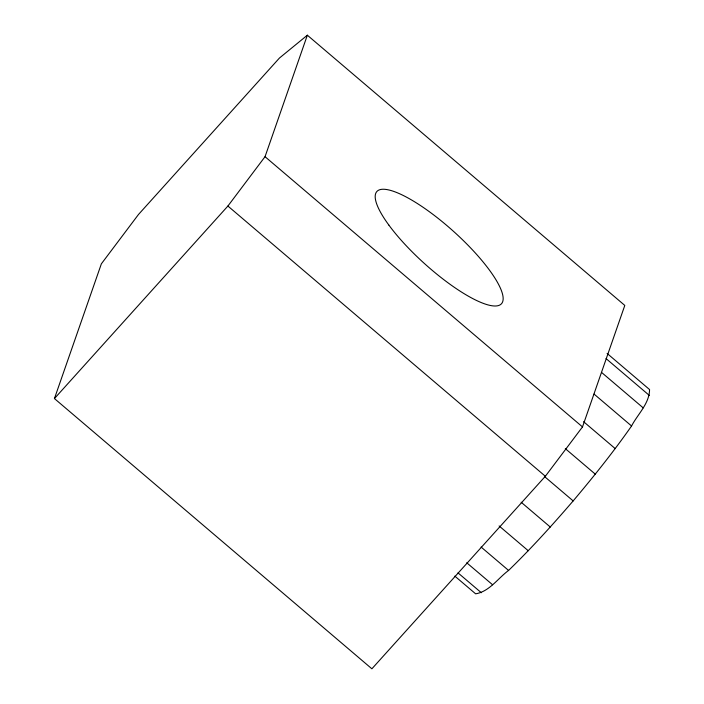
<?xml version="1.0" encoding="UTF-8"?>
<svg xmlns="http://www.w3.org/2000/svg" width="704" height="704" viewBox="0 0 704 704"><rect width="100%" height="100%" fill="white"/><g stroke="black" fill="none" stroke-linecap="round" stroke-linejoin="round"><path stroke-width="1.06" d="M454.819 576.11L475.64 593.824C489.35 591.615 497.974 578.257 508.578 570.434C531.3 548.398 552.526 524.902 573.162 500.914C593.569 476.696 613.404 451.968 631.558 425.999C637.666 414.225 649.449 403.533 649.563 389.558L607.094 353.417M54.437 398.57L101.358 263.833L138.494 214.474L279.435 58.045L307.349 35.2L624.8 305.43L582.498 426.914L545.354 476.265L371.888 668.8L54.437 398.57L227.902 206.043L265.038 156.693L307.349 35.2M606.038 358.574L649.334 395.428M601.559 372.416L643.192 407.854M594.088 394.099L631.558 425.999M583.59 421.678L615.226 448.615M265.038 156.693L582.498 426.914M565.33 448.65L595.311 474.17M227.902 206.043L545.354 476.265M544.852 476.819L573.162 500.914M521.154 502.225L550.29 527.032M499.118 525.941L528.264 550.748M481.096 547.043L508.578 570.434M466.752 562.786L492.571 584.751M458.022 572.889L481.334 592.733M388.819 225.025A83.838 21.683 42 0 0 498.494 305.545A83.838 21.683 42 0 0 430.153 212.3A83.838 21.683 42 0 0 388.819 225.025"/></g></svg>
